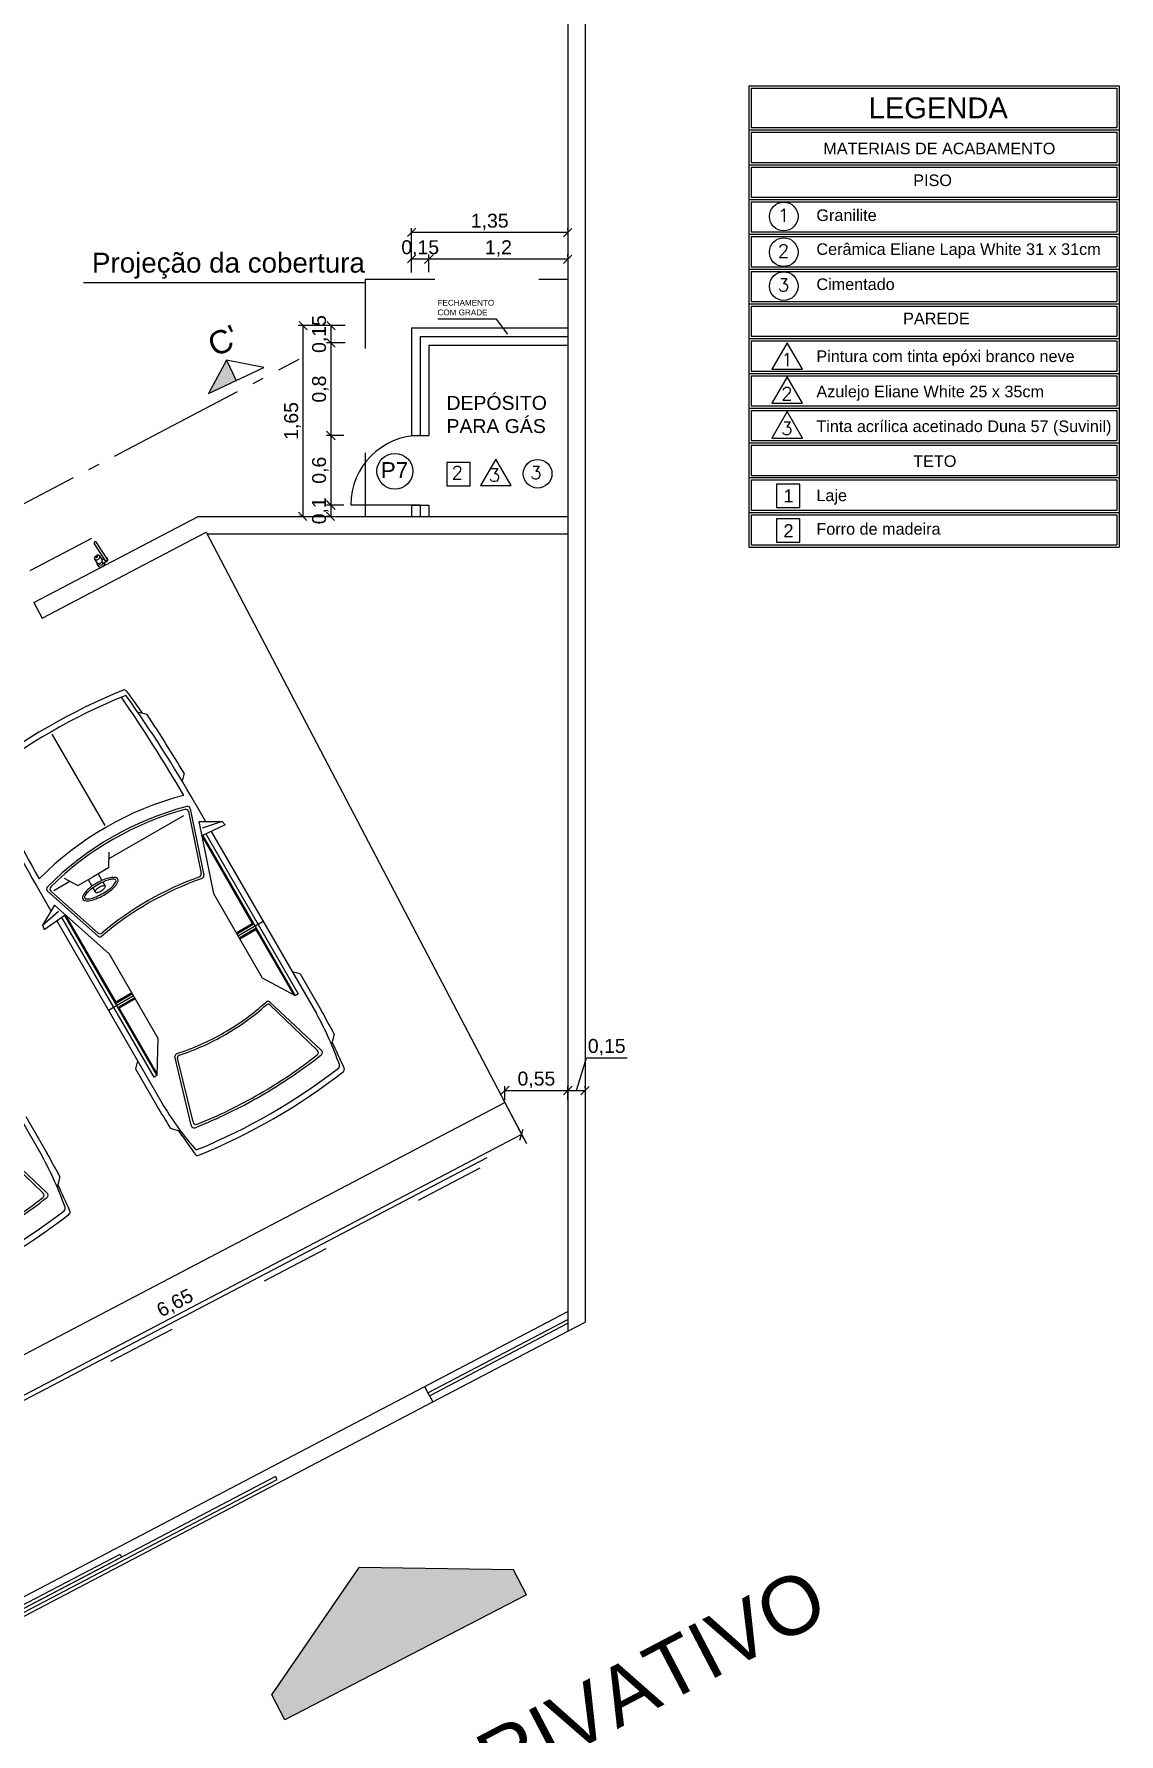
# Model space of a CAD drawing. Header units: millimetres. Extents: x 313 to 493, y 47 to 181.
# Drawn here: x 391 to 400.37, y 72.08 to 86.75 of the extents above; entities that cross this region are included whole.
import ezdxf

# ---------------------------------------------------------------- set-up
doc = ezdxf.new("R2010")
doc.units = ezdxf.units.MM
doc.header["$LTSCALE"] = 0.05
doc.header["$MEASUREMENT"] = 0
doc.header["$PDMODE"] = 3
doc.linetypes.add('ACAD_ISO03W100', pattern=[30, 12, -18])
doc.linetypes.add('ACAD_ISO04W100', pattern=[30, 24, -3, 0, -3])
for name, color, linetype in [('01', 1, 'Continuous'), ('02', 2, 'Continuous'), ('03', 3, 'Continuous'), ('05', 5, 'Continuous'), ('1', 1, 'Continuous'), ('A110', 2, 'Continuous'), ('A2TXT25', 2, 'Continuous'), ('BAN', 13, 'Continuous'), ('COBERTURA', 7, 'ACAD_ISO03W100'), ('CORTE', 6, 'ACAD_ISO04W100'), ('COZ', 1, 'Continuous'), ('TRACEJADO', 7, 'ACAD_ISO03W100')]:
    doc.layers.add(name, color=color, linetype=linetype)
doc.styles.add('ROMANS', font='romans.shx', dxfattribs={"height": 0.15})
doc.styles.get("Standard").update_dxf_attribs({"font": 'arial.ttf'})
doc.dimstyles.new('ISO-25', dxfattribs={"dimscale": 0.04, "dimtxt": 4, "dimasz": 2.5, "dimexe": 1.25, "dimexo": 0.625, "dimtad": 1, "dimdec": 3, "dimtxsty": 'Standard', "dimblk": 'OBLIQUE', "dimcen": 2.5, "dimadec": 0, "dimazin": 0, "dimtfac": 1, "dimtdec": 3, "dimtmove": 0, "dimatfit": 3, "dimldrblk": 'OBLIQUE', "dimfxl": 1, "dimarcsym": 0})

# ---------------------------------------------------------------- blocks, each defined once
blk = doc.blocks.new('_Oblique')
at = {"layer": 'TRACEJADO', "color": 0, "lineweight": -2}
blk.add_line((-0.5, -0.5), (0.5, 0.5), dxfattribs=at)
blk = doc.blocks.new('*D93')
at = {"layer": 'BAN', "color": 0}
for p, q in [((395.076, 77.51), (395.228, 77.219)), ((395.211, 77.252), (389.32, 74.167)), ((389.184, 74.426), (389.337, 74.134))]:
    blk.add_line(p, q, dxfattribs=at)
at = {"layer": 'Defpoints', "color": 0}
for p in [(395.067, 77.527), (389.176, 74.442), (389.32, 74.167)]:
    blk.add_point(p, dxfattribs=at)
at = {"layer": 'BAN', "color": 0, "xscale": 0.075, "yscale": 0.075, "zscale": 0.075}
for p, rotation in [((395.211, 77.252), 27.63818955328595), ((389.32, 74.167), 207.638189553286)]:
    blk.add_blockref('_Oblique', p, dxfattribs=dict(at, rotation=rotation))
at = {"layer": 'BAN', "color": 0, "insert": (392.223, 75.79), "char_height": 0.12, "attachment_point": 5, "rotation": 27.6382}
blk.add_mtext('6,65', dxfattribs=at)
blk = doc.blocks.new('*D157')
at = {"layer": 'BAN', "color": 0}
for p, q in [((395.067, 77.546), (395.067, 77.668)), ((395.067, 77.631), (395.611, 77.631)), ((395.611, 77.546), (395.611, 77.668))]:
    blk.add_line(p, q, dxfattribs=at)
at = {"layer": 'Defpoints', "color": 0}
for p in [(395.611, 77.631), (395.067, 77.527), (395.611, 77.527)]:
    blk.add_point(p, dxfattribs=at)
at = {"layer": 'BAN', "color": 0, "xscale": 0.075, "yscale": 0.075, "zscale": 0.075, "rotation": 180}
blk.add_blockref('_Oblique', (395.067, 77.631), dxfattribs=at)
at = {"layer": 'BAN', "color": 0, "xscale": 0.075, "yscale": 0.075, "zscale": 0.075}
blk.add_blockref('_Oblique', (395.611, 77.631), dxfattribs=at)
at = {"layer": 'BAN', "color": 0, "insert": (395.339, 77.722), "char_height": 0.12, "attachment_point": 5}
blk.add_mtext('0,55', dxfattribs=at)
blk = doc.blocks.new('*D158')
at = {"layer": 'BAN', "color": 0}
for p, q in [((395.686, 77.631), (395.771, 77.913)), ((395.771, 77.913), (396.121, 77.913)), ((395.611, 77.65), (395.611, 77.668)), ((395.611, 77.631), (395.761, 77.631)), ((395.761, 77.65), (395.761, 77.668))]:
    blk.add_line(p, q, dxfattribs=at)
at = {"layer": 'Defpoints', "color": 0}
for p in [(395.611, 77.631), (395.761, 77.631), (395.761, 77.631)]:
    blk.add_point(p, dxfattribs=at)
at = {"layer": 'BAN', "color": 0, "xscale": 0.075, "yscale": 0.075, "zscale": 0.075, "rotation": 180}
blk.add_blockref('_Oblique', (395.611, 77.631), dxfattribs=at)
at = {"layer": 'BAN', "color": 0, "xscale": 0.075, "yscale": 0.075, "zscale": 0.075}
blk.add_blockref('_Oblique', (395.761, 77.631), dxfattribs=at)
at = {"layer": 'BAN', "color": 0, "insert": (395.946, 78.004), "char_height": 0.12, "attachment_point": 5}
blk.add_mtext('0,15', dxfattribs=at)
blk = doc.blocks.new('*D218')
at = {"layer": 'BAN', "color": 0}
for p, q in [((394.411, 84.69), (394.411, 84.842)), ((395.611, 84.804), (394.411, 84.804)), ((395.611, 84.823), (395.611, 84.842))]:
    blk.add_line(p, q, dxfattribs=at)
at = {"layer": 'Defpoints', "color": 0}
for p in [(394.411, 84.804), (395.611, 84.804), (394.411, 84.672)]:
    blk.add_point(p, dxfattribs=at)
at = {"layer": 'BAN', "color": 0, "xscale": 0.075, "yscale": 0.075, "zscale": 0.075, "rotation": 180}
blk.add_blockref('_Oblique', (394.411, 84.804), dxfattribs=at)
at = {"layer": 'BAN', "color": 0, "xscale": 0.075, "yscale": 0.075, "zscale": 0.075}
blk.add_blockref('_Oblique', (395.611, 84.804), dxfattribs=at)
at = {"layer": 'BAN', "color": 0, "insert": (395.011, 84.895), "char_height": 0.12, "attachment_point": 5}
blk.add_mtext('1,2', dxfattribs=at)
blk = doc.blocks.new('*D219')
at = {"layer": 'BAN', "color": 0}
for p, q in [((394.261, 84.708), (394.261, 84.842)), ((394.411, 84.804), (394.261, 84.804)), ((394.411, 84.69), (394.411, 84.842))]:
    blk.add_line(p, q, dxfattribs=at)
at = {"layer": 'Defpoints', "color": 0}
for p in [(394.261, 84.804), (394.261, 84.689), (394.411, 84.672)]:
    blk.add_point(p, dxfattribs=at)
at = {"layer": 'BAN', "color": 0, "xscale": 0.075, "yscale": 0.075, "zscale": 0.075, "rotation": 180}
blk.add_blockref('_Oblique', (394.261, 84.804), dxfattribs=at)
at = {"layer": 'BAN', "color": 0, "xscale": 0.075, "yscale": 0.075, "zscale": 0.075}
blk.add_blockref('_Oblique', (394.411, 84.804), dxfattribs=at)
at = {"layer": 'BAN', "color": 0, "insert": (394.336, 84.895), "char_height": 0.12, "attachment_point": 5}
blk.add_mtext('0,15', dxfattribs=at)
blk = doc.blocks.new('*D220')
at = {"layer": 'BAN', "color": 0}
for p, q in [((393.689, 84.232), (393.527, 84.232)), ((393.564, 84.232), (393.564, 84.082)), ((393.689, 84.082), (393.527, 84.082))]:
    blk.add_line(p, q, dxfattribs=at)
at = {"layer": 'Defpoints', "color": 0}
for p in [(393.707, 84.232), (393.564, 84.082), (393.707, 84.082)]:
    blk.add_point(p, dxfattribs=at)
at = {"layer": 'BAN', "color": 0, "xscale": 0.075, "yscale": 0.075, "zscale": 0.075}
for p, rotation in [((393.564, 84.232), 90), ((393.564, 84.082), 270)]:
    blk.add_blockref('_Oblique', p, dxfattribs=dict(at, rotation=rotation))
at = {"layer": 'BAN', "color": 0, "insert": (393.474, 84.157), "char_height": 0.12, "attachment_point": 5, "rotation": 90}
blk.add_mtext('0,15', dxfattribs=at)
blk = doc.blocks.new('*D221')
at = {"layer": 'BAN', "color": 0}
for p, q in [((393.689, 84.082), (393.527, 84.082)), ((393.564, 84.082), (393.564, 83.282)), ((393.678, 83.282), (393.527, 83.282))]:
    blk.add_line(p, q, dxfattribs=at)
at = {"layer": 'Defpoints', "color": 0}
for p in [(393.707, 84.082), (393.564, 83.282), (393.697, 83.282)]:
    blk.add_point(p, dxfattribs=at)
at = {"layer": 'BAN', "color": 0, "xscale": 0.075, "yscale": 0.075, "zscale": 0.075}
for p, rotation in [((393.564, 84.082), 90), ((393.564, 83.282), 270)]:
    blk.add_blockref('_Oblique', p, dxfattribs=dict(at, rotation=rotation))
at = {"layer": 'BAN', "color": 0, "insert": (393.474, 83.682), "char_height": 0.12, "attachment_point": 5, "rotation": 90}
blk.add_mtext('0,8', dxfattribs=at)
blk = doc.blocks.new('*D222')
at = {"layer": 'BAN', "color": 0}
for p, q in [((393.678, 83.282), (393.527, 83.282)), ((393.564, 83.282), (393.564, 82.682)), ((393.678, 82.682), (393.527, 82.682))]:
    blk.add_line(p, q, dxfattribs=at)
at = {"layer": 'Defpoints', "color": 0}
for p in [(393.697, 83.282), (393.564, 82.682), (393.697, 82.682)]:
    blk.add_point(p, dxfattribs=at)
at = {"layer": 'BAN', "color": 0, "xscale": 0.075, "yscale": 0.075, "zscale": 0.075}
for p, rotation in [((393.564, 83.282), 90), ((393.564, 82.682), 270)]:
    blk.add_blockref('_Oblique', p, dxfattribs=dict(at, rotation=rotation))
at = {"layer": 'BAN', "color": 0, "insert": (393.474, 82.982), "char_height": 0.12, "attachment_point": 5, "rotation": 90}
blk.add_mtext('0,6', dxfattribs=at)
blk = doc.blocks.new('*D223')
at = {"layer": 'BAN', "color": 0}
for p, q in [((393.678, 82.682), (393.527, 82.682)), ((393.546, 82.582), (393.527, 82.582)), ((393.564, 82.682), (393.564, 82.582))]:
    blk.add_line(p, q, dxfattribs=at)
at = {"layer": 'Defpoints', "color": 0}
for p in [(393.564, 82.582), (393.564, 82.582), (393.697, 82.682)]:
    blk.add_point(p, dxfattribs=at)
at = {"layer": 'BAN', "color": 0, "xscale": 0.075, "yscale": 0.075, "zscale": 0.075}
for p, rotation in [((393.564, 82.682), 90), ((393.564, 82.582), 270)]:
    blk.add_blockref('_Oblique', p, dxfattribs=dict(at, rotation=rotation))
at = {"layer": 'BAN', "color": 0, "insert": (393.474, 82.632), "char_height": 0.12, "attachment_point": 5, "rotation": 90}
blk.add_mtext('0,1', dxfattribs=at)
blk = doc.blocks.new('*D224')
at = {"layer": 'BAN', "color": 0}
for p, q in [((394.261, 84.689), (394.261, 85.071)), ((395.611, 85.052), (395.611, 85.071)), ((395.611, 85.033), (394.261, 85.033))]:
    blk.add_line(p, q, dxfattribs=at)
at = {"layer": 'Defpoints', "color": 0}
for p in [(394.261, 85.033), (395.611, 85.033), (394.261, 84.67)]:
    blk.add_point(p, dxfattribs=at)
at = {"layer": 'BAN', "color": 0, "xscale": 0.075, "yscale": 0.075, "zscale": 0.075, "rotation": 180}
blk.add_blockref('_Oblique', (394.261, 85.033), dxfattribs=at)
at = {"layer": 'BAN', "color": 0, "xscale": 0.075, "yscale": 0.075, "zscale": 0.075}
blk.add_blockref('_Oblique', (395.611, 85.033), dxfattribs=at)
at = {"layer": 'BAN', "color": 0, "insert": (394.936, 85.124), "char_height": 0.12, "attachment_point": 5}
blk.add_mtext('1,35', dxfattribs=at)
blk = doc.blocks.new('*D225')
at = {"layer": 'BAN', "color": 0}
for p, q in [((393.551, 84.232), (393.286, 84.232)), ((393.324, 84.232), (393.324, 82.582)), ((393.305, 82.582), (393.286, 82.582))]:
    blk.add_line(p, q, dxfattribs=at)
at = {"layer": 'Defpoints', "color": 0}
for p in [(393.569, 84.232), (393.324, 82.582), (393.324, 82.582)]:
    blk.add_point(p, dxfattribs=at)
at = {"layer": 'BAN', "color": 0, "xscale": 0.075, "yscale": 0.075, "zscale": 0.075}
for p, rotation in [((393.324, 84.232), 90), ((393.324, 82.582), 270)]:
    blk.add_blockref('_Oblique', p, dxfattribs=dict(at, rotation=rotation))
at = {"layer": 'BAN', "color": 0, "insert": (393.233, 83.407), "char_height": 0.12, "attachment_point": 5, "rotation": 90}
blk.add_mtext('1,65', dxfattribs=at)

msp = doc.modelspace()

# ---------------------------------------------------------------- hatches: boundary and pattern name
at = {"layer": '01'}
for points in [[(392.7465, 83.7563), (392.6634, 83.932), (392.5075, 83.6432)], [(395.2525, 73.2793), (395.1403, 73.4962), (393.8097, 73.5147), (393.0563, 72.4178), (393.1685, 72.2009)]]:
    msp.add_hatch(color=256, dxfattribs=at).paths.add_polyline_path(points)

# ---------------------------------------------------------------- linework, layer by layer
for p, q in [((397.1931, 86.2779), (400.3474, 86.2779)), ((397.1931, 86.2779), (397.1931, 85.9379)), ((400.3474, 86.2779), (400.3474, 85.9379)), ((397.1931, 85.9379), (400.3474, 85.9379)), ((397.1931, 85.8979), (400.3474, 85.8979)), ((397.1931, 85.8979), (397.1931, 85.6379)), ((400.3474, 85.8979), (400.3474, 85.6379)), ((397.1931, 85.6379), (400.3474, 85.6379)), ((397.1931, 85.5979), (400.3474, 85.5979)), ((397.1931, 85.5979), (397.1931, 85.3379)), ((400.3474, 85.5979), (400.3474, 85.3379)), ((397.1931, 85.3379), (400.3474, 85.3379)), ((397.1931, 85.2979), (400.3474, 85.2979)), ((397.1931, 85.2979), (397.1931, 85.0379)), ((400.3474, 85.2979), (400.3474, 85.0379)), ((397.1931, 85.0379), (400.3474, 85.0379)), ((397.1931, 84.9979), (400.3474, 84.9979)), ((397.1931, 84.9979), (397.1931, 84.7379)), ((400.3474, 84.9979), (400.3474, 84.7379)), ((397.1931, 84.7379), (400.3474, 84.7379)), ((397.1931, 84.6979), (400.3474, 84.6979)), ((397.1931, 84.6979), (397.1931, 84.4379)), ((400.3474, 84.6979), (400.3474, 84.4379)), ((393.8599, 84.5982), (391.4308, 84.5982)), ((397.1931, 84.4379), (400.3474, 84.4379)), ((397.1931, 84.3979), (400.3474, 84.3979)), ((397.1931, 84.3979), (397.1931, 84.1379)), ((400.3474, 84.3979), (400.3474, 84.1379)), ((394.9949, 84.2841), (394.4876, 84.2841)), ((395.0916, 84.1569), (394.9949, 84.2841)), ((397.1931, 84.1379), (400.3474, 84.1379)), ((397.1931, 84.0979), (400.3474, 84.0979)), ((397.1931, 84.0979), (397.1931, 83.8379)), ((400.3474, 84.0979), (400.3474, 83.8379)), ((392.6634, 83.932), (392.7465, 83.7563)), ((397.1931, 83.8379), (400.3474, 83.8379)), ((397.1931, 83.7979), (400.3474, 83.7979)), ((397.1931, 83.7979), (397.1931, 83.5379)), ((400.3474, 83.7979), (400.3474, 83.5379)), ((397.1931, 83.5379), (400.3474, 83.5379)), ((397.1931, 83.4979), (397.1931, 83.2379)), ((397.1931, 83.4979), (400.3474, 83.4979)), ((400.3474, 83.4979), (400.3474, 83.2379)), ((397.1931, 83.2379), (400.3474, 83.2379)), ((397.1931, 83.1979), (400.3474, 83.1979)), ((397.1931, 83.1979), (397.1931, 82.9379)), ((400.3474, 83.1979), (400.3474, 82.9379)), ((397.1931, 82.9379), (400.3474, 82.9379)), ((397.1931, 82.8979), (400.3474, 82.8979)), ((397.1931, 82.8979), (397.1931, 82.6379)), ((400.3474, 82.8979), (400.3474, 82.6379)), ((397.1931, 82.6379), (400.3474, 82.6379)), ((397.1931, 82.5979), (400.3474, 82.5979)), ((397.1931, 82.5979), (397.1931, 82.3379)), ((400.3474, 82.5979), (400.3474, 82.3379)), ((397.1931, 82.3379), (400.3474, 82.3379)), ((391.9798, 80.8733), (391.9066, 80.8929)), ((391.1579, 80.706), (391.6129, 79.918)), ((392.2984, 80.3678), (392.2803, 80.3004)), ((392.3898, 80.1124), (392.483, 79.951)), ((391.6468, 79.6285), (392.2946, 80.0025)), ((392.3365, 80.0364), (392.4459, 79.5019)), ((392.3518, 80.0614), (392.4689, 79.489)), ((392.4255, 79.9505), (392.6277, 79.9522)), ((392.4255, 79.9505), (392.5523, 79.3309)), ((392.6277, 79.9522), (392.454, 79.8925)), ((392.6277, 79.9522), (392.6516, 79.9221)), ((392.6516, 79.9221), (392.4509, 79.8266)), ((392.4509, 79.8266), (392.8864, 79.0722)), ((392.4599, 79.8309), (393.2577, 78.4491)), ((392.4871, 79.8438), (393.2837, 78.4641)), ((392.5324, 79.8654), (393.4398, 78.2938)), ((391.6483, 79.6863), (391.6448, 79.5516)), ((391.6448, 79.5516), (391.5127, 79.4753)), ((391.556, 79.5003), (391.5891, 79.4429)), ((391.1486, 79.3505), (391.5568, 78.9886)), ((391.173, 79.355), (391.313, 79.4358)), ((391.2622, 79.4634), (391.3806, 79.399)), ((391.3806, 79.399), (391.5127, 79.4753)), ((391.4694, 79.4503), (391.5025, 79.3929)), ((391.5107, 79.3787), (391.5312, 79.3432)), ((391.5973, 79.4287), (391.6178, 79.3932)), ((391.0561, 79.3424), (391.1493, 79.181)), ((391.1784, 79.2305), (391.0759, 79.0562)), ((391.1193, 79.3498), (391.5564, 78.9622)), ((391.1784, 79.2305), (391.6516, 78.8109)), ((392.5523, 79.3309), (392.9734, 78.6016)), ((391.0759, 79.0562), (391.2144, 79.1768)), ((391.09, 79.0205), (391.2731, 79.1466)), ((391.1987, 79.0954), (392.1061, 77.5238)), ((391.24, 79.1238), (392.0366, 77.7441)), ((391.2648, 79.1409), (392.0626, 77.7591)), ((391.2731, 79.1466), (391.7086, 78.3922)), ((392.7478, 78.9922), (392.8864, 79.0722)), ((392.7528, 78.9835), (392.9001, 79.0685)), ((392.7628, 78.9662), (392.9794, 79.0912)), ((391.0759, 79.0562), (391.09, 79.0205)), ((392.7728, 78.9489), (392.9201, 79.0339)), ((392.7778, 78.9402), (392.9164, 79.0202)), ((392.9164, 79.0202), (393.241, 78.458)), ((391.6516, 78.8109), (392.0727, 78.0816)), ((390.1647, 78.6349), (391.0721, 77.0633)), ((393.2993, 78.637), (393.231, 78.6553)), ((393.2993, 78.637), (393.4831, 78.3188)), ((391.8472, 78.4722), (391.7086, 78.3922)), ((392.9734, 78.6016), (393.2577, 78.4491)), ((391.8622, 78.4462), (391.6457, 78.3212)), ((391.8522, 78.4635), (391.705, 78.3785)), ((391.8722, 78.4289), (391.725, 78.3439)), ((391.8772, 78.4202), (391.7386, 78.3402)), ((391.7386, 78.3402), (392.0632, 77.778)), ((393.4803, 77.9788), (393.0365, 78.3956)), ((393.4457, 77.9776), (393.0379, 78.3707)), ((393.2577, 78.4491), (393.2837, 78.4641)), ((392.0727, 78.0816), (392.0626, 77.7591)), ((393.5944, 78.1167), (393.5706, 78.0277)), ((391.8973, 77.8853), (391.879, 77.817)), ((392.3586, 77.3311), (392.2195, 77.9239)), ((392.3769, 77.3605), (392.2404, 77.9102)), ((391.879, 77.817), (392.0628, 77.4988)), ((392.0626, 77.7591), (392.0366, 77.7441)), ((390.9316, 77.4065), (391.1154, 77.0883)), ((392.2711, 77.2774), (392.1821, 77.3013)), ((391.1126, 76.7483), (390.6688, 77.1651)), ((391.078, 76.7471), (390.6702, 77.1402)), ((391.2267, 76.8862), (391.2029, 76.7972)), ((393.0563, 72.4178), (393.8097, 73.5147)), ((395.1403, 73.4962), (393.8097, 73.5147)), ((395.2525, 73.2793), (395.1403, 73.4962)), ((395.2525, 73.2793), (393.1685, 72.2009)), ((393.1685, 72.2009), (393.0563, 72.4178))]:
    msp.add_line(p, q, dxfattribs=at)
msp.add_lwpolyline([(392.6634, 83.932), (392.5075, 83.6432), (392.9856, 83.8694)], close=True, dxfattribs=at)
for points in [[(391.7261, 79.4557, 0.2237701), (391.7092, 79.4674, 0.0904137), (391.6605, 79.4667, 0.0472389), (391.6092, 79.4515, 0.0351977), (391.5446, 79.4201, 0.0351977), (391.4851, 79.3799, 0.0472389), (391.4462, 79.343, 0.0904137), (391.4213, 79.3012, 0.2237701), (391.423, 79.2807, 0.2237701), (391.4398, 79.269, 0.0904137), (391.4885, 79.2697, 0.0472389), (391.5399, 79.2849, 0.0351977), (391.6045, 79.3164, 0.0351977), (391.664, 79.3566, 0.0472389), (391.7029, 79.3934, 0.0904137), (391.7278, 79.4353, 0.2237701)], [(391.7088, 79.4457, 0.2495178), (391.6965, 79.4534, 0.0803354), (391.6542, 79.4495, 0.0392715), (391.6099, 79.4343, 0.0287676), (391.5529, 79.4057, 0.0287676), (391.4996, 79.3706, 0.0392715), (391.4643, 79.3399, 0.0803354), (391.4398, 79.3052, 0.2495178), (391.4403, 79.2907, 0.2495178), (391.4526, 79.2831, 0.0803354), (391.4949, 79.2869, 0.0392715), (391.5392, 79.3021, 0.0287676), (391.5962, 79.3308, 0.0287676), (391.6495, 79.3658, 0.0392715), (391.6847, 79.3965, 0.0803354), (391.7093, 79.4313, 0.2495178)], [(391.5312, 79.3432, 0.2237701), (391.536, 79.3399, 0.0904137), (391.55, 79.3401, 0.0472389), (391.5646, 79.3444, 0.0351977), (391.5831, 79.3534, 0.0351977), (391.6001, 79.3649, 0.0472389), (391.6112, 79.3754, 0.0904137), (391.6183, 79.3874, 0.2237701), (391.6178, 79.3932, 0.2237701), (391.613, 79.3966, 0.0904137), (391.5991, 79.3964, 0.0472389), (391.5844, 79.392, 0.0351977), (391.566, 79.383, 0.0351977), (391.549, 79.3715, 0.0472389), (391.5379, 79.361, 0.0904137), (391.5307, 79.3491, 0.2237701)]]:
    msp.add_lwpolyline(points, format="xyb", close=True, dxfattribs=at)
for centre, radius, start, end in [((394.3361, 82.6819), 0.6, 90, 180), ((393.7507, 76.2151), 5.2557, 112.11484, 127.88516), ((393.7501, 76.2163), 5.2043, 112.13615, 127.86385), ((381.1654, 73.7042), 12.8748, 30.18226, 34.6429), ((391.7817, 81.061), 0.025, 35.16262, 112.42888), ((391.7929, 81.0278), 0.01, 35.0135, 112.45314), ((382.9633, 74.7361), 10.8519, 29.69778, 35.47175), ((386.6767, 77.1674), 6.4454, 35.2037, 37.32417), ((381.1654, 73.7042), 12.9748, 30.90213, 33.5413), ((400.4253, 84.8179), 10.8519, 204.52825, 210.30222), ((402.2179, 85.8589), 12.8748, 205.3571, 209.81774), ((392.9899, 77.5329), 2.734, 104.72946, 135.27054), ((392.9899, 77.5329), 2.634, 104.71913, 135.28087), ((392.9865, 77.5389), 2.6072, 105.14828, 134.85172), ((392.312, 80.0314), 0.025, 11.56505, 105.77969), ((392.3273, 80.0564), 0.025, 11.56505, 105.34511), ((392.4214, 79.4968), 0.025, 290.33539, 11.56505), ((391.1359, 79.3685), 0.025, 134.65489, 228.43495), ((391.1652, 79.3692), 0.025, 134.22031, 228.43495), ((393.3561, 76.8987), 2.7163, 109.41877, 130.58123), ((393.3507, 76.9081), 2.7255, 109.74115, 130.25885), ((392.4444, 79.484), 0.025, 290.01595, 11.56505), ((391.573, 78.9809), 0.025, 228.43495, 309.98405), ((391.5734, 79.0073), 0.025, 228.43495, 309.66461), ((391.5721, 79.9884), 2.1449, 300.00347, 311.97736), ((391.5842, 79.9675), 2.1408, 300.0033, 311.69648), ((393.0228, 78.3747), 0.025, 56.56505, 130.03865), ((393.0242, 78.3498), 0.025, 56.56505, 129.7621), ((390.9647, 76.9117), 2.8348, 19.41114, 29.17952), ((385.2246, 73.6354), 9.494, 28.16536, 29.55552), ((391.5723, 79.9885), 2.1449, 288.02264, 299.99653), ((391.5844, 79.9677), 2.1408, 288.30352, 299.9967), ((385.0246, 73.9818), 9.469, 23.92878, 25.43181), ((392.2445, 77.9254), 0.025, 109.96135, 183.43495), ((392.2653, 77.9117), 0.025, 110.2379, 183.43495), ((390.8, 81.3258), 4.3002, 300.0008, 307.99129), ((390.7754, 81.3685), 4.3695, 300.00085, 308.26987), ((393.4319, 77.9568), 0.025, 306.98274, 56.56505), ((393.4666, 77.9579), 0.025, 307.27118, 56.56505), ((390.4493, 81.9335), 5.1973, 292.25538, 307.74462), ((390.4452, 81.9405), 5.2554, 292.11895, 307.88105), ((393.6156, 77.8436), 0.025, 307.42743, 24.2048), ((393.6569, 77.8123), 0.025, 307.56699, 23.92878), ((390.8001, 81.3259), 4.3002, 292.00871, 299.9992), ((400.248, 82.3091), 9.494, 210.44448, 211.83464), ((394.5405, 78.9762), 2.8348, 210.82048, 220.58886), ((390.7755, 81.3686), 4.3695, 291.73013, 299.99915), ((392.3836, 77.3326), 0.025, 183.43495, 292.72882), ((392.4018, 77.362), 0.025, 183.43495, 293.01726), ((400.048, 82.6555), 9.469, 214.56819, 216.07122), ((388.597, 75.6812), 2.8348, 19.41114, 29.17952), ((382.8569, 72.4049), 9.494, 28.16536, 29.55552), ((392.4081, 77.1464), 0.025, 215.7952, 292.57257), ((392.4145, 77.095), 0.025, 216.07122, 292.43301), ((391.0642, 76.7263), 0.025, 306.98274, 56.56505), ((391.0989, 76.7274), 0.025, 307.27118, 56.56505), ((382.6569, 72.7513), 9.469, 23.92878, 25.43181), ((388.0816, 80.703), 5.1973, 292.25538, 307.74462), ((388.4323, 80.0953), 4.3002, 300.0008, 307.99129), ((388.4077, 80.138), 4.3695, 300.00085, 308.26987), ((391.2479, 76.6131), 0.025, 307.42743, 24.2048), ((391.2892, 76.5818), 0.025, 307.56699, 23.92878), ((388.0775, 80.71), 5.2554, 292.11895, 307.88105)]:
    msp.add_arc(centre, radius, start, end, dxfattribs=at)
at = {"layer": '02', "linetype": 'Continuous'}
for p, q in [((397.1731, 86.2979), (400.3674, 86.2979)), ((397.1731, 86.2979), (397.1731, 82.3179)), ((400.3674, 86.2979), (400.3674, 82.3179)), ((397.1731, 85.9179), (400.3674, 85.9179)), ((397.1731, 85.6179), (400.3674, 85.6179)), ((397.1731, 85.3179), (400.3674, 85.3179)), ((397.1731, 85.0179), (400.3674, 85.0179)), ((397.1731, 84.7179), (400.3674, 84.7179)), ((397.1731, 84.4179), (400.3674, 84.4179)), ((397.1731, 84.1179), (400.3674, 84.1179)), ((397.1731, 83.8179), (400.3674, 83.8179)), ((397.1731, 83.5179), (400.3674, 83.5179)), ((397.1731, 83.2179), (400.3674, 83.2179)), ((397.1731, 82.9179), (400.3674, 82.9179)), ((397.1731, 82.6179), (400.3674, 82.6179)), ((397.1731, 82.3179), (400.3674, 82.3179))]:
    msp.add_line(p, q, dxfattribs=at)
at = {"layer": '02'}
for p, q in [((394.2611, 84.2119), (394.2611, 83.2819)), ((394.2611, 84.2119), (395.6111, 84.2119)), ((394.4111, 84.0619), (394.4111, 83.2819)), ((394.4111, 84.0619), (395.6111, 84.0619)), ((394.2611, 83.2819), (394.4111, 83.2819)), ((394.2611, 82.6819), (394.4111, 82.6819)), ((394.2611, 82.6819), (394.2611, 82.5819)), ((394.4111, 82.6819), (394.4111, 82.5819)), ((392.4896, 82.449), (395.0669, 77.527)), ((389.1757, 74.4421), (395.0669, 77.527)), ((394.4027, 75.0231), (395.6111, 75.6559)), ((394.4166, 74.9965), (395.6111, 75.622)), ((383.5339, 69.3318), (391.745, 73.6314)), ((383.5212, 69.2913), (391.7589, 73.6049))]:
    msp.add_line(p, q, dxfattribs=at)
at = {"layer": '02', "extrusion": (0, 0, -1)}
for p, q in [((394.4027, 75.0231), (394.4166, 74.9965)), ((391.745, 73.6314), (391.7589, 73.6049))]:
    msp.add_line(p, q, dxfattribs=at)
msp.add_lwpolyline([(-390.43, 72.909), (-390.444, 72.8825), (-393.1016, 74.2741), (-393.0877, 74.3007)], close=True, dxfattribs=at)
at = {"layer": '02', "linetype": 'Continuous'}
msp.add_circle((394.1172, 82.9734), 0.1544, dxfattribs=at)
at = {"layer": '03'}
for p, q in [((394.3361, 84.1369), (394.3361, 83.2819)), ((394.3361, 84.1369), (395.6111, 84.1369)), ((394.3361, 82.6819), (393.7361, 82.6819)), ((394.3361, 82.6819), (394.3361, 82.5819)), ((384.6082, 71.6553), (394.9153, 77.0525)), ((383.5592, 69.4128), (395.6111, 75.7236)), ((394.4444, 74.9434), (395.6111, 75.5543)), ((394.4027, 75.0231), (394.3748, 75.0763)), ((394.4166, 74.9965), (394.4444, 74.9434))]:
    msp.add_line(p, q, dxfattribs=at)
at = {"layer": '05'}
for p, q in [((395.6111, 94.0929), (395.6111, 75.5543)), ((395.7611, 94.0929), (395.7611, 75.6329)), ((391.0026, 81.8397), (392.42, 82.5819)), ((392.42, 82.5819), (395.6111, 82.5819)), ((391.0721, 81.7068), (392.4896, 82.449)), ((392.4985, 82.4319), (395.6111, 82.4319)), ((395.6111, 75.5543), (395.7611, 75.6329))]:
    msp.add_line(p, q, dxfattribs=at)
at = {"layer": '05', "extrusion": (0, 0, -1)}
msp.add_line((391.0026, 81.8397), (391.0721, 81.7068), dxfattribs=at)
at = {"layer": '1', "extrusion": (0, 0, -1)}
msp.add_line((390.4579, 72.8559), (394.4444, 74.9434), dxfattribs=at)
at = {"layer": 'A110'}
for points in [[(397.5031, 84.0826), (397.3709, 83.8538), (397.6352, 83.8538)], [(397.5031, 83.7883), (397.3709, 83.5595), (397.6352, 83.5595)], [(397.5031, 83.4883), (397.3709, 83.2595), (397.6352, 83.2595)], [(394.5663, 83.0481), (394.5663, 82.8469), (394.7675, 82.8469), (394.7675, 83.0481)], [(394.9891, 83.0784), (394.857, 82.8495), (395.1212, 82.8495)], [(397.4122, 82.8626), (397.4122, 82.6614), (397.6134, 82.6614), (397.6134, 82.8626)], [(397.4122, 82.5624), (397.4122, 82.3612), (397.6134, 82.3612), (397.6134, 82.5624)]]:
    msp.add_lwpolyline(points, close=True, dxfattribs=at)
for centre in [(397.4739, 85.1712), (397.4739, 84.8632), (397.4739, 84.5705), (395.3497, 82.9515)]:
    msp.add_circle(centre, 0.1237, dxfattribs=at)
at = {"layer": 'COBERTURA'}
for p, q in [((393.8611, 84.6319), (393.8611, 82.5819)), ((393.8611, 84.6319), (395.6111, 84.6319)), ((390.97, 82.1174), (392.2372, 82.7809)), ((389.0069, 73.9022), (395.2525, 77.1726))]:
    msp.add_line(p, q, dxfattribs=at)
at = {"layer": 'COBERTURA', "extrusion": (0, 0, -1)}
msp.add_line((395.0669, 77.527), (395.2525, 77.1726), dxfattribs=at)
at = {"layer": 'CORTE'}
msp.add_line((377.5231, 75.6825), (393.2917, 83.9395), dxfattribs=at)
at = {"layer": 'COZ'}
for p, q in [((391.6176, 82.2058), (391.5247, 82.3481)), ((391.6344, 82.2167), (391.5414, 82.359)), ((391.5483, 82.1839), (391.5277, 82.2154)), ((391.5653, 82.1716), (391.5615, 82.1774)), ((391.5902, 82.2112), (391.5696, 82.2427)), ((391.5946, 82.1907), (391.5908, 82.1966)), ((391.6094, 82.2183), (391.592, 82.2069)), ((391.6342, 82.1987), (391.5978, 82.1749))]:
    msp.add_line(p, q, dxfattribs=at)
for points in [[(391.5696, 82.2427, 0.1332562), (391.5646, 82.2471, 0.1067563), (391.5566, 82.2492, 0.0828275), (391.5481, 82.2481, 0.0713517), (391.539, 82.2438, 0.0713517), (391.5315, 82.2372, 0.0828275), (391.527, 82.2298, 0.1067563), (391.5257, 82.2217, 0.1332562), (391.5277, 82.2154, 0.1332562), (391.5327, 82.211, 0.1067563), (391.5407, 82.2089, 0.0828275), (391.5493, 82.21, 0.0713517), (391.5583, 82.2142, 0.0713517), (391.5659, 82.2209, 0.0828275), (391.5703, 82.2283, 0.1067563), (391.5717, 82.2364, 0.1332562)], [(391.5383, 82.2312, 0.1332562), (391.5398, 82.2299, 0.1067563), (391.5422, 82.2293, 0.0828275), (391.5448, 82.2296, 0.0713517), (391.5475, 82.2309, 0.0713517), (391.5497, 82.2329, 0.0828275), (391.5511, 82.2351, 0.1067563), (391.5515, 82.2375, 0.1332562), (391.5509, 82.2394, 0.1332562), (391.5494, 82.2408, 0.1067563), (391.547, 82.2414, 0.0828275), (391.5444, 82.241, 0.0713517), (391.5417, 82.2398, 0.0713517), (391.5394, 82.2378, 0.0828275), (391.5381, 82.2356, 0.1067563), (391.5377, 82.2331, 0.1332562)]]:
    msp.add_lwpolyline(points, format="xyb", close=True, dxfattribs=at)
msp.add_lwpolyline([(391.5483, 82.1839, 0.1332562), (391.5533, 82.1795, 0.1067563), (391.5613, 82.1774, 0.0828275), (391.5698, 82.1785, 0.0713517), (391.5789, 82.1828, 0.0713517), (391.5864, 82.1894, 0.0828275), (391.5909, 82.1968, 0.1067563), (391.5922, 82.2049, 0.1332562), (391.5902, 82.2112, 0.1332562)], format="xyb", dxfattribs=at)
for centre, radius, start, end in [((391.533, 82.3535), 0.0125, 356.28795, 250.02775), ((391.533, 82.3535), 0.01, 33.15797, 213.15797), ((391.58, 82.1811), 0.035, 168.74254, 7.78092), ((391.58, 82.1811), 0.0175, 213.15785, 327.77783), ((391.58, 82.1811), 0.035, 58.53478, 77.57316), ((391.58, 82.1811), 0.0175, 334.16057, 33.15785), ((391.6032, 82.1665), 0.01, 123.15785, 147.77783), ((391.626, 82.2112), 0.015, 164.96816, 81.34754), ((391.626, 82.2112), 0.01, 213.15806, 33.15806)]:
    msp.add_arc(centre, radius, start, end, dxfattribs=at)

# ---------------------------------------------------------------- texts
at = {"layer": '01', "insert": (391.503, 84.8584), "char_height": 0.1, "attachment_point": 1}
msp.add_mtext('{\\H1.714x;Projeção da cobertura}', dxfattribs=at)
at = {"layer": '01', "attachment_point": 1}
for s, insert, char_height, rotation in [("C'", (392.4783, 84.1352), 0.2, 25.32235), ('{\\H5x;ACESSO PRIVATIVO}', (391.6069, 70.3671), 0.1, 27.61382)]:
    msp.add_mtext(s, dxfattribs=dict(at, insert=insert, char_height=char_height, rotation=rotation))
at = {"layer": '02', "linetype": 'Continuous', "insert": (393.9962, 83.0518), "char_height": 0.13823, "width": 9.2679, "attachment_point": 1}
msp.add_mtext('P7', dxfattribs=at)
at = {"layer": '03', "attachment_point": 1}
for s, insert, char_height in [('LEGENDA', (398.2065, 86.198), 0.18), ('MATERIAIS DE ACABAMENTO', (397.8153, 85.8081), 0.1), ('PISO', (398.5915, 85.5337), 0.1), ('Granilite', (397.7558, 85.2323), 0.1), ('Cerâmica Eliane Lapa White 31 x 31cm', (397.7558, 84.9397), 0.1), ('Cimentado', (397.7558, 84.6368), 0.1), ('FECHAMENTO\\PCOM GRADE', (394.4858, 84.4519), 0.05), ('PAREDE', (398.5045, 84.3411), 0.1), ('Pintura com tinta epóxi branco neve', (397.7558, 84.0155), 0.1), ('DEPÓSITO\\PPARA GÁS', (394.5631, 83.6231), 0.12), ('Azulejo Eliane White 25 x 35cm', (397.7558, 83.7114), 0.1), ('Tinta acrílica acetinado Duna 57 (Suvinil)', (397.7558, 83.4114), 0.1), ('TETO', (398.5915, 83.1106), 0.1), ('Laje', (397.7558, 82.8153), 0.1), ('Forro de madeira', (397.7558, 82.5258), 0.1)]:
    msp.add_mtext(s, dxfattribs=dict(at, insert=insert, char_height=char_height))
at = {"layer": 'A110', "style": 'ROMANS'}
msp.add_text('3', height=0.1125, dxfattribs=at).set_placement((394.9285, 82.8837))
at = {"layer": 'A2TXT25', "style": 'ROMANS'}
for s, p in [('1', (397.4233, 85.1252)), ('2', (397.4233, 84.8172)), ('3', (397.4233, 84.5245)), ('1', (397.4528, 83.8807)), ('2', (397.4528, 83.5864)), ('3', (397.4528, 83.2864)), ('2', (394.6073, 82.9056)), ('3', (395.2867, 82.9056))]:
    msp.add_text(s, height=0.1125, dxfattribs=at).set_placement(p)
at = {"layer": 'A2TXT25'}
for s, p in [('1', (397.4711, 82.7037)), ('2', (397.4711, 82.4035))]:
    msp.add_text(s, height=0.1125, dxfattribs=at).set_placement(p)

# ---------------------------------------------------------------- dimensions: what is measured, and where the dimension line sits
at = {"layer": 'BAN'}
for base, p1, p2, picture, middle in [((394.2611, 85.0331), (395.6111, 85.0331), (394.2611, 84.6703), '*D224', (394.9361, 85.124)), ((394.4111, 84.8044), (395.6111, 84.8044), (394.4111, 84.6717), '*D218', (395.0111, 84.8952)), ((395.7611, 77.6309), (395.6111, 77.6309), (395.7611, 77.6309), '*D158', (395.7895, 78.0037))]:
    dim = msp.add_linear_dim(base=base, p1=p1, p2=p2, dimstyle='ISO-25', override={"dimscale": 0.03, "dimtmove": 1}, dxfattribs=at)
    dim.commit()
    dim.dimension.update_dxf_attribs({"geometry": picture, "text_midpoint": middle})
dim = msp.add_linear_dim(base=(394.2611, 84.8044), p1=(394.4111, 84.6717), p2=(394.2611, 84.6891), dimstyle='ISO-25', override={"dimscale": 0.03, "dimtmove": 1}, dxfattribs=at)
dim.commit()
dim.dimension.update_dxf_attribs({"geometry": '*D219', "text_midpoint": (394.3361, 84.8044), "dimtype": 160})
for base, p1, p2, picture, middle in [((393.3238, 82.5819), (393.5694, 84.2319), (393.3238, 82.5819), '*D225', (393.2329, 83.4069)), ((393.5644, 83.2819), (393.7074, 84.0819), (393.697, 83.2819), '*D221', (393.4735, 83.6819)), ((393.5644, 82.6819), (393.697, 83.2819), (393.6966, 82.6819), '*D222', (393.4735, 82.9819))]:
    dim = msp.add_linear_dim(base=base, p1=p1, p2=p2, angle=90, dimstyle='ISO-25', override={"dimscale": 0.03, "dimtmove": 1}, dxfattribs=at)
    dim.commit()
    dim.dimension.update_dxf_attribs({"geometry": picture, "text_midpoint": middle})
for base, p1, p2, picture, middle in [((393.5644, 84.0819), (393.7074, 84.2319), (393.7074, 84.0819), '*D220', (393.5644, 84.1569)), ((393.5644, 82.5819), (393.6966, 82.6819), (393.5644, 82.5819), '*D223', (393.5644, 82.6319))]:
    dim = msp.add_linear_dim(base=base, p1=p1, p2=p2, angle=90, dimstyle='ISO-25', override={"dimscale": 0.03, "dimtmove": 1}, dxfattribs=at)
    dim.commit()
    dim.dimension.update_dxf_attribs({"geometry": picture, "text_midpoint": middle, "dimtype": 160})
dim = msp.add_linear_dim(base=(395.6111, 77.6309), p1=(395.0669, 77.527), p2=(395.6111, 77.527), text='0,55', dimstyle='ISO-25', override={"dimscale": 0.03, "dimtmove": 1}, dxfattribs=at)
dim.commit()
dim.dimension.update_dxf_attribs({"geometry": '*D157', "text_midpoint": (395.339, 77.7218)})
dim = msp.add_aligned_dim(p1=(395.0669, 77.527), p2=(389.1757, 74.4421), distance=0.31, dimstyle='ISO-25', override={"dimscale": 0.03, "dimtmove": 1}, dxfattribs=at)
dim.commit()
dim.dimension.update_dxf_attribs({"geometry": '*D93', "text_midpoint": (392.223, 75.7904)})

doc.saveas('drawing.dxf')
